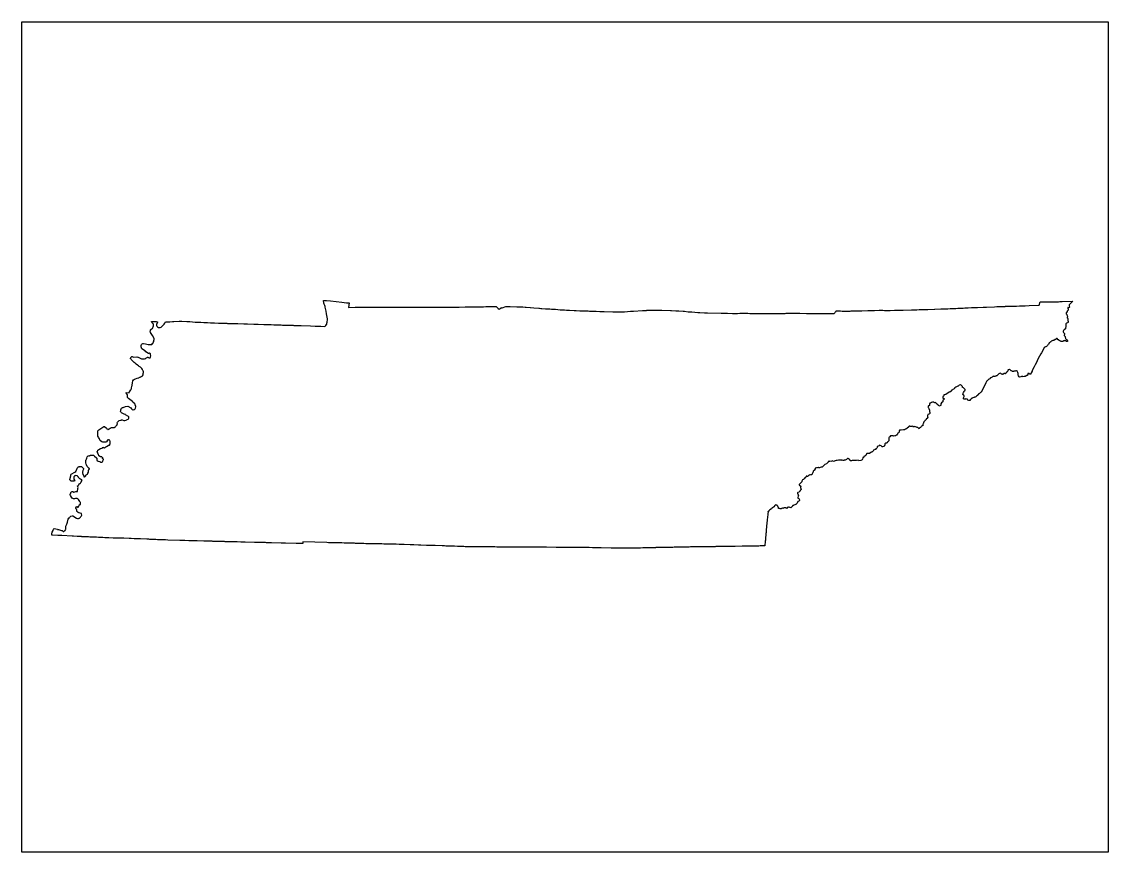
# Model space of a CAD drawing. Extents: x 0.1 to 10.9, y 0.1 to 8.4.
import ezdxf

# ---------------------------------------------------------------- set-up
doc = ezdxf.new("R2010")
doc.units = 0
doc.header["$MEASUREMENT"] = 0
doc.layers.add('STATE', color=7, linetype='CONTINUOUS')

# ---------------------------------------------------------------- blocks, each defined once
blk = doc.blocks.new('BLOCK_2')
at = {"layer": 'STATE'}
blk.add_lwpolyline([(0.093, 0.099), (0.093, 8.373), (10.92, 8.373), (10.92, 0.099), (0.093, 0.099)], dxfattribs=at)
at = {"layer": 'STATE', "color": 2}
for points in [[(0.697, 3.806), (0.69, 3.806), (0.69, 3.809), (0.68, 3.816), (0.673, 3.819), (0.67, 3.823), (0.66, 3.833), (0.66, 3.836), (0.653, 3.843), (0.653, 3.846), (0.647, 3.849), (0.63, 3.853), (0.627, 3.849), (0.623, 3.849), (0.617, 3.846), (0.617, 3.843), (0.613, 3.839), (0.613, 3.833), (0.613, 3.826), (0.613, 3.816), (0.623, 3.799), (0.613, 3.796), (0.587, 3.796), (0.58, 3.803), (0.573, 3.809), (0.573, 3.813), (0.583, 3.849), (0.583, 3.859), (0.587, 3.866), (0.623, 3.886), (0.633, 3.893), (0.643, 3.916), (0.647, 3.926), (0.65, 3.929), (0.653, 3.936), (0.663, 3.943), (0.67, 3.939), (0.673, 3.943), (0.683, 3.943), (0.69, 3.943), (0.693, 3.939), (0.7, 3.933), (0.703, 3.929), (0.71, 3.923), (0.71, 3.916), (0.703, 3.903), (0.7, 3.886), (0.7, 3.879), (0.703, 3.863), (0.713, 3.849), (0.713, 3.843), (0.713, 3.839), (0.717, 3.839), (0.72, 3.836), (0.723, 3.839), (0.727, 3.843), (0.73, 3.846), (0.733, 3.849), (0.733, 3.856), (0.737, 3.859), (0.75, 3.866), (0.753, 3.876), (0.753, 3.883), (0.757, 3.883), (0.757, 3.893), (0.757, 3.896), (0.76, 3.906), (0.763, 3.909), (0.767, 3.919), (0.767, 3.923), (0.763, 3.926), (0.747, 3.943), (0.74, 3.959), (0.737, 3.966), (0.733, 3.979), (0.733, 3.993), (0.733, 4.003), (0.737, 4.013), (0.74, 4.016), (0.743, 4.026), (0.747, 4.039), (0.75, 4.043), (0.753, 4.049), (0.76, 4.049), (0.767, 4.053), (0.77, 4.049), (0.773, 4.049), (0.78, 4.056), (0.783, 4.056), (0.793, 4.056), (0.797, 4.056), (0.803, 4.056), (0.807, 4.056), (0.82, 4.046), (0.84, 4.029), (0.843, 4.026), (0.843, 4.023), (0.843, 4.016), (0.843, 4.009), (0.843, 4.006), (0.843, 4.003), (0.847, 3.999), (0.85, 3.999), (0.853, 3.996), (0.857, 3.996), (0.87, 3.993), (0.883, 3.986), (0.887, 3.986), (0.89, 3.986), (0.897, 3.989), (0.9, 3.996), (0.9, 3.999), (0.907, 4.013), (0.907, 4.016), (0.903, 4.019), (0.9, 4.019), (0.897, 4.019), (0.897, 4.023), (0.9, 4.026), (0.9, 4.029), (0.897, 4.033), (0.893, 4.036), (0.89, 4.039), (0.883, 4.039), (0.877, 4.039), (0.863, 4.049), (0.86, 4.053), (0.857, 4.059), (0.85, 4.076), (0.847, 4.086), (0.843, 4.089), (0.847, 4.093), (0.847, 4.096), (0.85, 4.103), (0.853, 4.106), (0.86, 4.113), (0.877, 4.123), (0.89, 4.126), (0.9, 4.133), (0.903, 4.136), (0.907, 4.133), (0.917, 4.129), (0.92, 4.129), (0.923, 4.133), (0.933, 4.139), (0.943, 4.146), (0.957, 4.153), (0.967, 4.156), (0.97, 4.159), (0.97, 4.163), (0.973, 4.169), (0.973, 4.179), (0.973, 4.186), (0.973, 4.189), (0.973, 4.196), (0.97, 4.199), (0.967, 4.206), (0.963, 4.206), (0.963, 4.209), (0.96, 4.209), (0.957, 4.209), (0.953, 4.206), (0.95, 4.206), (0.947, 4.203), (0.943, 4.203), (0.943, 4.199), (0.937, 4.189), (0.933, 4.186), (0.93, 4.183), (0.927, 4.183), (0.917, 4.183), (0.91, 4.183), (0.9, 4.186), (0.89, 4.189), (0.883, 4.196), (0.88, 4.196), (0.88, 4.199), (0.873, 4.206), (0.867, 4.219), (0.86, 4.229), (0.857, 4.236), (0.853, 4.243), (0.853, 4.249), (0.853, 4.273), (0.853, 4.283), (0.853, 4.289), (0.853, 4.296), (0.857, 4.303), (0.86, 4.306), (0.863, 4.309), (0.87, 4.313), (0.903, 4.333), (0.907, 4.336), (0.91, 4.339), (0.913, 4.339), (0.917, 4.339), (0.937, 4.323), (0.94, 4.316), (0.95, 4.313), (0.953, 4.309), (0.963, 4.319), (0.973, 4.323), (0.987, 4.329), (1, 4.329), (1.01, 4.329), (1.017, 4.329), (1.023, 4.336), (1.027, 4.336), (1.03, 4.343), (1.043, 4.356), (1.043, 4.363), (1.047, 4.366), (1.043, 4.376), (1.047, 4.383), (1.063, 4.399), (1.083, 4.403), (1.083, 4.406), (1.093, 4.406), (1.11, 4.399), (1.12, 4.399), (1.133, 4.403), (1.137, 4.406), (1.153, 4.413), (1.157, 4.416), (1.16, 4.423), (1.16, 4.429), (1.16, 4.433), (1.16, 4.436), (1.157, 4.439), (1.15, 4.443), (1.127, 4.456), (1.127, 4.459), (1.113, 4.463), (1.107, 4.466), (1.087, 4.476), (1.083, 4.479), (1.08, 4.486), (1.077, 4.489), (1.077, 4.493), (1.08, 4.499), (1.08, 4.503), (1.08, 4.506), (1.083, 4.516), (1.087, 4.523), (1.097, 4.529), (1.1, 4.529), (1.103, 4.529), (1.127, 4.539), (1.15, 4.543), (1.18, 4.526), (1.187, 4.516), (1.193, 4.509), (1.2, 4.506), (1.203, 4.506), (1.213, 4.509), (1.217, 4.509), (1.223, 4.516), (1.227, 4.523), (1.23, 4.536), (1.23, 4.539), (1.223, 4.556), (1.223, 4.559), (1.22, 4.566), (1.2, 4.583), (1.197, 4.589), (1.183, 4.599), (1.17, 4.609), (1.157, 4.619), (1.153, 4.623), (1.147, 4.629), (1.147, 4.636), (1.147, 4.639), (1.147, 4.656), (1.137, 4.669), (1.133, 4.673), (1.133, 4.679), (1.163, 4.676), (1.163, 4.679), (1.163, 4.683), (1.167, 4.686), (1.18, 4.706), (1.183, 4.713), (1.187, 4.716), (1.187, 4.723), (1.19, 4.743), (1.193, 4.749), (1.197, 4.779), (1.2, 4.793), (1.2, 4.796), (1.207, 4.806), (1.217, 4.813), (1.227, 4.816), (1.243, 4.823), (1.26, 4.826), (1.263, 4.829), (1.27, 4.833), (1.273, 4.833), (1.277, 4.836), (1.28, 4.836), (1.293, 4.843), (1.297, 4.846), (1.303, 4.856), (1.303, 4.859), (1.303, 4.866), (1.303, 4.869), (1.307, 4.879), (1.307, 4.886), (1.303, 4.896), (1.3, 4.899), (1.297, 4.906), (1.297, 4.909), (1.29, 4.919), (1.277, 4.933), (1.27, 4.936), (1.263, 4.939), (1.257, 4.946), (1.247, 4.953), (1.233, 4.963), (1.23, 4.966), (1.223, 4.973), (1.213, 4.979), (1.207, 4.986), (1.2, 4.993), (1.193, 4.999), (1.19, 5.003), (1.187, 5.006), (1.183, 5.009), (1.18, 5.016), (1.177, 5.016), (1.177, 5.019), (1.177, 5.023), (1.18, 5.026), (1.18, 5.029), (1.183, 5.033), (1.187, 5.036), (1.19, 5.039), (1.193, 5.039), (1.2, 5.036), (1.21, 5.033), (1.24, 5.036), (1.25, 5.033), (1.253, 5.033), (1.26, 5.029), (1.273, 5.023), (1.287, 5.016), (1.29, 5.016), (1.293, 5.016), (1.297, 5.016), (1.313, 5.016), (1.317, 5.016), (1.327, 5.019), (1.33, 5.019), (1.33, 5.023), (1.343, 5.029), (1.347, 5.033), (1.35, 5.033), (1.357, 5.029), (1.36, 5.026), (1.363, 5.026), (1.367, 5.026), (1.37, 5.026), (1.373, 5.026), (1.377, 5.033), (1.38, 5.046), (1.377, 5.059), (1.377, 5.063), (1.377, 5.066), (1.373, 5.069), (1.367, 5.073), (1.363, 5.069), (1.357, 5.069), (1.33, 5.086), (1.323, 5.093), (1.317, 5.099), (1.29, 5.116), (1.283, 5.136), (1.283, 5.139), (1.283, 5.146), (1.287, 5.156), (1.293, 5.163), (1.3, 5.166), (1.307, 5.166), (1.327, 5.163), (1.353, 5.156), (1.37, 5.156), (1.377, 5.156), (1.387, 5.156), (1.39, 5.159), (1.397, 5.166), (1.4, 5.169), (1.403, 5.179), (1.41, 5.186), (1.41, 5.196), (1.413, 5.206), (1.413, 5.209), (1.413, 5.213), (1.41, 5.223), (1.397, 5.246), (1.377, 5.276), (1.377, 5.28), (1.373, 5.286), (1.373, 5.29), (1.377, 5.296), (1.377, 5.303), (1.38, 5.306), (1.397, 5.32), (1.4, 5.323), (1.4, 5.326), (1.403, 5.333), (1.407, 5.343), (1.407, 5.353), (1.407, 5.36), (1.403, 5.363), (1.39, 5.376), (1.387, 5.386), (1.433, 5.386), (1.44, 5.383), (1.447, 5.383), (1.447, 5.38), (1.437, 5.356), (1.437, 5.353), (1.437, 5.35), (1.437, 5.346), (1.44, 5.34), (1.447, 5.333), (1.457, 5.326), (1.463, 5.326), (1.47, 5.326), (1.473, 5.326), (1.483, 5.33), (1.49, 5.336), (1.503, 5.35), (1.513, 5.36), (1.52, 5.37), (1.523, 5.376), (1.527, 5.383), (1.543, 5.383), (1.557, 5.383), (1.57, 5.383), (1.597, 5.386), (1.61, 5.386), (1.663, 5.39), (1.683, 5.39), (1.69, 5.39), (1.74, 5.386), (1.763, 5.386), (1.767, 5.386), (1.823, 5.38), (1.827, 5.38), (1.873, 5.38), (1.877, 5.38), (1.907, 5.376), (1.93, 5.376), (1.943, 5.376), (1.973, 5.373), (2, 5.373), (2.007, 5.373), (2.013, 5.373), (2.053, 5.37), (2.107, 5.37), (2.11, 5.37), (2.13, 5.37), (2.137, 5.37), (2.143, 5.366), (2.147, 5.366), (2.15, 5.366), (2.157, 5.366), (2.16, 5.366), (2.163, 5.366), (2.177, 5.366), (2.18, 5.366), (2.207, 5.366), (2.213, 5.366), (2.227, 5.366), (2.247, 5.366), (2.307, 5.363), (2.343, 5.363), (2.407, 5.36), (2.45, 5.36), (2.507, 5.356), (2.543, 5.356), (2.577, 5.356), (2.58, 5.356), (2.607, 5.353), (2.627, 5.353), (2.65, 5.353), (2.653, 5.353), (2.677, 5.353), (2.693, 5.35), (2.793, 5.35), (2.797, 5.35), (2.803, 5.346), (2.817, 5.346), (2.877, 5.346), (2.97, 5.343), (3.017, 5.34), (3.03, 5.34), (3.073, 5.34), (3.113, 5.336), (3.117, 5.34), (3.123, 5.346), (3.13, 5.356), (3.133, 5.36), (3.133, 5.366), (3.133, 5.37), (3.133, 5.373), (3.137, 5.376), (3.137, 5.386), (3.14, 5.4), (3.14, 5.413), (3.137, 5.43), (3.133, 5.446), (3.13, 5.463), (3.127, 5.49), (3.117, 5.53), (3.117, 5.536), (3.117, 5.54), (3.113, 5.543), (3.113, 5.546), (3.107, 5.56), (3.103, 5.57), (3.1, 5.596), (3.13, 5.596), (3.17, 5.593), (3.283, 5.58), (3.33, 5.573), (3.357, 5.573), (3.35, 5.526), (3.417, 5.53), (3.477, 5.53), (3.533, 5.53), (3.537, 5.53), (3.597, 5.53), (3.687, 5.53), (3.69, 5.53), (3.79, 5.53), (3.837, 5.53), (3.847, 5.53), (3.85, 5.53), (3.863, 5.53), (3.883, 5.53), (3.93, 5.53), (3.94, 5.53), (3.943, 5.53), (3.95, 5.53), (3.953, 5.53), (3.98, 5.53), (4.01, 5.53), (4.017, 5.53), (4.02, 5.53), (4.057, 5.53), (4.073, 5.53), (4.077, 5.53), (4.107, 5.53), (4.113, 5.53), (4.14, 5.53), (4.167, 5.53), (4.21, 5.53), (4.273, 5.53), (4.283, 5.53), (4.297, 5.53), (4.33, 5.53), (4.343, 5.53), (4.357, 5.53), (4.39, 5.53), (4.437, 5.53), (4.453, 5.53), (4.513, 5.533), (4.527, 5.533), (4.537, 5.533), (4.553, 5.533), (4.557, 5.533), (4.56, 5.533), (4.59, 5.533), (4.62, 5.533), (4.623, 5.533), (4.677, 5.533), (4.693, 5.533), (4.717, 5.536), (4.747, 5.536), (4.8, 5.536), (4.803, 5.536), (4.82, 5.536), (4.84, 5.516), (4.85, 5.51), (4.863, 5.516), (4.867, 5.526), (4.873, 5.523), (4.873, 5.52), (4.88, 5.523), (4.917, 5.536), (4.957, 5.536), (4.96, 5.536), (5.027, 5.533), (5.04, 5.533), (5.07, 5.533), (5.087, 5.533), (5.11, 5.53), (5.12, 5.53), (5.16, 5.526), (5.163, 5.526), (5.197, 5.523), (5.247, 5.52), (5.25, 5.52), (5.253, 5.52), (5.267, 5.516), (5.277, 5.516), (5.313, 5.513), (5.357, 5.513), (5.373, 5.51), (5.397, 5.51), (5.41, 5.51), (5.413, 5.51), (5.46, 5.503), (5.467, 5.503), (5.5, 5.503), (5.52, 5.5), (5.533, 5.5), (5.537, 5.5), (5.54, 5.5), (5.553, 5.5), (5.597, 5.496), (5.617, 5.496), (5.653, 5.493), (5.7, 5.493), (5.737, 5.493), (5.75, 5.49), (5.793, 5.49), (5.803, 5.49), (5.817, 5.49), (5.853, 5.486), (5.86, 5.486), (5.88, 5.486), (5.893, 5.486), (5.897, 5.486), (5.983, 5.483), (5.987, 5.483), (6.027, 5.483), (6.083, 5.483), (6.1, 5.483), (6.16, 5.49), (6.167, 5.49), (6.17, 5.49), (6.19, 5.49), (6.28, 5.496), (6.29, 5.496), (6.32, 5.496), (6.323, 5.5), (6.33, 5.5), (6.347, 5.5), (6.36, 5.5), (6.42, 5.5), (6.427, 5.5), (6.43, 5.5), (6.44, 5.5), (6.447, 5.5), (6.45, 5.5), (6.47, 5.5), (6.557, 5.496), (6.567, 5.496), (6.61, 5.493), (6.64, 5.493), (6.683, 5.49), (6.697, 5.49), (6.733, 5.483), (6.77, 5.483), (6.83, 5.476), (6.85, 5.476), (6.897, 5.473), (6.917, 5.473), (6.927, 5.473), (7.063, 5.47), (7.083, 5.47), (7.09, 5.47), (7.103, 5.47), (7.127, 5.47), (7.177, 5.466), (7.2, 5.466), (7.227, 5.466), (7.25, 5.47), (7.307, 5.47), (7.317, 5.47), (7.32, 5.47), (7.323, 5.47), (7.327, 5.47), (7.347, 5.466), (7.517, 5.466), (7.527, 5.466), (7.567, 5.466), (7.597, 5.466), (7.603, 5.466), (7.61, 5.466), (7.657, 5.466), (7.663, 5.466), (7.683, 5.466), (7.69, 5.466), (7.7, 5.466), (7.71, 5.47), (7.773, 5.47), (7.807, 5.47), (7.847, 5.47), (7.913, 5.466), (7.917, 5.466), (7.953, 5.466), (8.017, 5.466), (8.077, 5.466), (8.163, 5.466), (8.19, 5.466), (8.193, 5.47), (8.197, 5.473), (8.2, 5.48), (8.203, 5.483), (8.207, 5.486), (8.207, 5.49), (8.21, 5.49), (8.21, 5.493), (8.213, 5.493), (8.227, 5.493), (8.24, 5.493), (8.243, 5.493), (8.247, 5.493), (8.253, 5.493), (8.27, 5.49), (8.29, 5.49), (8.303, 5.49), (8.313, 5.49), (8.347, 5.49), (8.357, 5.493), (8.36, 5.493), (8.413, 5.493), (8.427, 5.493), (8.447, 5.493), (8.463, 5.493), (8.523, 5.496), (8.557, 5.496), (8.59, 5.496), (8.637, 5.5), (8.663, 5.5), (8.673, 5.5), (8.69, 5.496), (8.703, 5.496), (8.733, 5.496), (8.747, 5.496), (8.79, 5.5), (8.877, 5.5), (8.96, 5.503), (8.963, 5.503), (9.01, 5.503), (9.013, 5.503), (9.037, 5.506), (9.077, 5.506), (9.123, 5.506), (9.19, 5.51), (9.193, 5.51), (9.25, 5.513), (9.32, 5.513), (9.343, 5.516), (9.347, 5.516), (9.357, 5.516), (9.367, 5.516), (9.397, 5.516), (9.4, 5.516), (9.42, 5.52), (9.447, 5.52), (9.45, 5.52), (9.467, 5.52), (9.473, 5.52), (9.49, 5.523), (9.493, 5.523), (9.503, 5.523), (9.507, 5.523), (9.513, 5.523), (9.517, 5.523), (9.523, 5.523), (9.557, 5.526), (9.583, 5.526), (9.59, 5.526), (9.593, 5.526), (9.6, 5.526), (9.613, 5.526), (9.617, 5.526), (9.673, 5.53), (9.683, 5.53), (9.703, 5.53), (9.707, 5.53), (9.787, 5.533), (9.81, 5.536), (9.813, 5.536), (9.84, 5.536), (9.85, 5.536), (9.873, 5.536), (9.883, 5.536), (9.893, 5.536), (9.897, 5.54), (9.9, 5.54), (9.91, 5.54), (9.913, 5.54), (9.927, 5.54), (9.933, 5.54), (9.937, 5.54), (9.947, 5.54), (9.95, 5.54), (9.953, 5.54), (9.963, 5.54), (9.97, 5.54), (9.973, 5.54), (9.98, 5.54), (9.983, 5.54), (9.987, 5.54), (10.007, 5.54), (10.037, 5.543), (10.043, 5.543), (10.06, 5.543), (10.093, 5.543), (10.133, 5.546), (10.233, 5.55), (10.243, 5.583), (10.247, 5.583), (10.307, 5.583), (10.357, 5.583), (10.423, 5.583), (10.437, 5.586), (10.44, 5.586), (10.447, 5.586), (10.46, 5.586), (10.567, 5.59), (10.53, 5.553), (10.53, 5.55), (10.53, 5.543), (10.53, 5.54), (10.533, 5.533), (10.533, 5.53), (10.53, 5.526), (10.523, 5.523), (10.517, 5.526), (10.517, 5.523), (10.517, 5.52), (10.517, 5.516), (10.52, 5.513), (10.52, 5.506), (10.52, 5.5), (10.517, 5.496), (10.51, 5.49), (10.51, 5.483), (10.51, 5.48), (10.5, 5.476), (10.5, 5.47), (10.5, 5.463), (10.503, 5.46), (10.503, 5.456), (10.507, 5.456), (10.507, 5.453), (10.51, 5.446), (10.51, 5.443), (10.513, 5.436), (10.513, 5.433), (10.513, 5.43), (10.51, 5.426), (10.51, 5.423), (10.513, 5.42), (10.517, 5.416), (10.517, 5.413), (10.517, 5.41), (10.517, 5.403), (10.517, 5.39), (10.52, 5.39), (10.52, 5.386), (10.52, 5.38), (10.517, 5.376), (10.517, 5.373), (10.513, 5.373), (10.503, 5.37), (10.497, 5.363), (10.497, 5.356), (10.497, 5.353), (10.497, 5.35), (10.497, 5.346), (10.497, 5.343), (10.497, 5.34), (10.497, 5.336), (10.497, 5.333), (10.497, 5.33), (10.493, 5.323), (10.493, 5.316), (10.493, 5.313), (10.48, 5.303), (10.477, 5.3), (10.473, 5.296), (10.47, 5.29), (10.47, 5.283), (10.473, 5.276), (10.477, 5.273), (10.48, 5.269), (10.483, 5.266), (10.483, 5.263), (10.483, 5.256), (10.48, 5.249), (10.48, 5.246), (10.483, 5.243), (10.49, 5.236), (10.49, 5.229), (10.493, 5.223), (10.493, 5.219), (10.493, 5.216), (10.497, 5.213), (10.5, 5.209), (10.503, 5.206), (10.51, 5.203), (10.513, 5.199), (10.513, 5.196), (10.513, 5.193), (10.513, 5.186), (10.507, 5.186), (10.5, 5.189), (10.497, 5.193), (10.49, 5.193), (10.483, 5.196), (10.48, 5.193), (10.477, 5.193), (10.473, 5.193), (10.47, 5.189), (10.467, 5.189), (10.463, 5.189), (10.46, 5.186), (10.457, 5.186), (10.453, 5.189), (10.45, 5.189), (10.443, 5.189), (10.44, 5.193), (10.43, 5.199), (10.427, 5.203), (10.423, 5.203), (10.42, 5.203), (10.417, 5.203), (10.417, 5.206), (10.413, 5.206), (10.413, 5.209), (10.413, 5.213), (10.41, 5.216), (10.407, 5.216), (10.403, 5.216), (10.393, 5.209), (10.39, 5.206), (10.377, 5.199), (10.367, 5.199), (10.357, 5.193), (10.353, 5.189), (10.35, 5.186), (10.347, 5.183), (10.343, 5.183), (10.337, 5.179), (10.333, 5.173), (10.33, 5.173), (10.323, 5.159), (10.32, 5.156), (10.317, 5.153), (10.313, 5.149), (10.313, 5.146), (10.303, 5.139), (10.297, 5.136), (10.293, 5.136), (10.28, 5.129), (10.27, 5.106), (10.253, 5.076), (10.247, 5.063), (10.223, 5.019), (10.213, 4.996), (10.207, 4.986), (10.193, 4.956), (10.183, 4.936), (10.163, 4.899), (10.16, 4.893), (10.153, 4.876), (10.15, 4.869), (10.15, 4.866), (10.147, 4.863), (10.143, 4.863), (10.14, 4.863), (10.133, 4.869), (10.127, 4.869), (10.12, 4.869), (10.12, 4.866), (10.12, 4.859), (10.113, 4.849), (10.107, 4.849), (10.093, 4.839), (10.09, 4.839), (10.083, 4.839), (10.07, 4.836), (10.067, 4.839), (10.063, 4.839), (10.057, 4.839), (10.05, 4.836), (10.037, 4.833), (10.033, 4.836), (10.027, 4.846), (10.023, 4.856), (10.023, 4.863), (10.023, 4.869), (10.02, 4.879), (10.017, 4.886), (10.013, 4.889), (10.01, 4.899), (10.007, 4.896), (10, 4.896), (9.993, 4.893), (9.983, 4.893), (9.98, 4.893), (9.98, 4.889), (9.977, 4.889), (9.973, 4.889), (9.97, 4.889), (9.967, 4.889), (9.963, 4.893), (9.957, 4.896), (9.953, 4.896), (9.95, 4.899), (9.947, 4.903), (9.943, 4.906), (9.937, 4.909), (9.933, 4.909), (9.927, 4.906), (9.923, 4.906), (9.92, 4.903)], [(9.92, 4.903), (9.92, 4.896), (9.917, 4.889), (9.91, 4.886), (9.91, 4.883), (9.907, 4.883), (9.907, 4.879), (9.9, 4.876), (9.9, 4.873), (9.897, 4.869), (9.897, 4.866), (9.893, 4.866), (9.89, 4.869), (9.887, 4.869), (9.883, 4.869), (9.88, 4.869), (9.877, 4.866), (9.873, 4.863), (9.87, 4.859), (9.867, 4.859), (9.867, 4.863), (9.863, 4.863), (9.86, 4.863), (9.857, 4.863), (9.85, 4.869), (9.847, 4.873), (9.837, 4.869), (9.83, 4.866), (9.823, 4.859), (9.813, 4.849), (9.81, 4.846), (9.803, 4.846), (9.8, 4.843), (9.797, 4.843), (9.79, 4.839), (9.78, 4.839), (9.777, 4.839), (9.777, 4.843), (9.77, 4.839), (9.763, 4.833), (9.757, 4.829), (9.75, 4.826), (9.747, 4.826), (9.743, 4.823), (9.743, 4.819), (9.74, 4.816), (9.733, 4.813), (9.73, 4.813), (9.713, 4.796), (9.707, 4.793), (9.707, 4.789), (9.7, 4.776), (9.693, 4.759), (9.653, 4.683), (9.65, 4.679), (9.647, 4.679), (9.637, 4.669), (9.627, 4.666), (9.627, 4.663), (9.627, 4.659), (9.623, 4.656), (9.62, 4.656), (9.617, 4.653), (9.617, 4.649), (9.607, 4.643), (9.6, 4.636), (9.593, 4.633), (9.587, 4.633), (9.583, 4.629), (9.58, 4.629), (9.57, 4.626), (9.567, 4.623), (9.56, 4.623), (9.56, 4.619), (9.557, 4.619), (9.55, 4.613), (9.547, 4.609), (9.54, 4.599), (9.53, 4.599), (9.52, 4.603), (9.517, 4.606), (9.517, 4.613), (9.513, 4.613), (9.5, 4.616), (9.497, 4.613), (9.49, 4.613), (9.48, 4.613), (9.48, 4.616), (9.477, 4.616), (9.477, 4.623), (9.477, 4.626), (9.483, 4.639), (9.483, 4.646), (9.48, 4.653), (9.473, 4.653), (9.47, 4.663), (9.473, 4.666), (9.473, 4.669), (9.473, 4.673), (9.477, 4.679), (9.483, 4.689), (9.487, 4.696), (9.493, 4.699), (9.493, 4.706), (9.493, 4.709), (9.49, 4.713), (9.487, 4.716), (9.483, 4.719), (9.48, 4.723), (9.477, 4.726), (9.47, 4.729), (9.467, 4.729), (9.467, 4.736), (9.467, 4.739), (9.463, 4.743), (9.453, 4.753), (9.447, 4.756), (9.443, 4.756), (9.433, 4.753), (9.43, 4.746), (9.427, 4.746), (9.423, 4.743), (9.42, 4.743), (9.413, 4.739), (9.407, 4.736), (9.4, 4.733), (9.39, 4.726), (9.387, 4.726), (9.387, 4.719), (9.383, 4.716), (9.37, 4.709), (9.367, 4.706), (9.363, 4.703), (9.36, 4.703), (9.357, 4.699), (9.353, 4.699), (9.353, 4.696), (9.353, 4.693), (9.34, 4.683), (9.337, 4.686), (9.333, 4.683), (9.313, 4.666), (9.307, 4.663), (9.303, 4.663), (9.297, 4.659), (9.283, 4.656), (9.28, 4.653), (9.28, 4.646), (9.277, 4.643), (9.273, 4.639), (9.273, 4.636), (9.273, 4.623), (9.277, 4.619), (9.28, 4.619), (9.283, 4.619), (9.287, 4.616), (9.283, 4.609), (9.277, 4.606), (9.273, 4.603), (9.273, 4.596), (9.27, 4.586), (9.257, 4.576), (9.25, 4.566), (9.25, 4.563), (9.253, 4.556), (9.253, 4.553), (9.253, 4.549), (9.247, 4.549), (9.24, 4.546), (9.233, 4.543), (9.227, 4.553), (9.223, 4.556), (9.22, 4.559), (9.21, 4.566), (9.21, 4.569), (9.2, 4.579), (9.197, 4.579), (9.187, 4.576), (9.177, 4.583), (9.173, 4.583), (9.17, 4.583), (9.16, 4.579), (9.15, 4.573), (9.143, 4.573), (9.14, 4.563), (9.14, 4.553), (9.137, 4.549), (9.133, 4.546), (9.13, 4.546), (9.127, 4.543), (9.127, 4.539), (9.127, 4.536), (9.127, 4.533), (9.127, 4.529), (9.13, 4.526), (9.133, 4.519), (9.137, 4.503), (9.14, 4.496), (9.14, 4.493), (9.14, 4.489), (9.137, 4.489), (9.137, 4.486), (9.143, 4.483), (9.143, 4.479), (9.143, 4.476), (9.143, 4.469), (9.137, 4.466), (9.133, 4.463), (9.123, 4.459), (9.123, 4.456), (9.12, 4.449), (9.12, 4.436), (9.123, 4.426), (9.12, 4.423), (9.117, 4.419), (9.113, 4.419), (9.113, 4.416), (9.107, 4.416), (9.107, 4.409), (9.1, 4.403), (9.093, 4.399), (9.093, 4.396), (9.083, 4.386), (9.08, 4.376), (9.08, 4.373), (9.077, 4.366), (9.073, 4.363), (9.073, 4.353), (9.073, 4.349), (9.073, 4.346), (9.067, 4.346), (9.06, 4.343), (9.057, 4.336), (9.05, 4.329), (9.04, 4.323), (9.037, 4.319), (9.03, 4.323), (9.023, 4.329), (9.017, 4.329), (9.01, 4.333), (9, 4.336), (8.993, 4.336), (8.987, 4.339), (8.983, 4.339), (8.98, 4.336), (8.977, 4.336), (8.973, 4.339), (8.967, 4.343), (8.96, 4.339), (8.957, 4.339), (8.953, 4.339), (8.943, 4.339), (8.943, 4.343), (8.937, 4.343), (8.93, 4.336), (8.93, 4.333), (8.917, 4.323), (8.913, 4.319), (8.91, 4.319), (8.907, 4.319), (8.907, 4.316), (8.9, 4.313), (8.897, 4.313), (8.89, 4.306), (8.88, 4.309), (8.857, 4.303), (8.85, 4.303), (8.843, 4.303), (8.84, 4.303), (8.837, 4.296), (8.837, 4.293), (8.837, 4.289), (8.833, 4.276), (8.83, 4.276), (8.823, 4.273), (8.82, 4.266), (8.817, 4.259), (8.813, 4.253), (8.81, 4.253), (8.8, 4.246), (8.797, 4.246), (8.793, 4.246), (8.78, 4.243), (8.777, 4.246), (8.773, 4.246), (8.77, 4.246), (8.76, 4.246), (8.75, 4.246), (8.747, 4.243), (8.747, 4.239), (8.737, 4.236), (8.733, 4.229), (8.733, 4.226), (8.733, 4.219), (8.733, 4.216), (8.733, 4.213), (8.733, 4.209), (8.733, 4.199), (8.73, 4.196), (8.727, 4.189), (8.723, 4.189), (8.717, 4.186), (8.717, 4.179), (8.71, 4.176), (8.703, 4.173), (8.693, 4.169), (8.693, 4.166), (8.693, 4.159), (8.69, 4.149), (8.687, 4.143), (8.683, 4.143), (8.68, 4.143), (8.67, 4.139), (8.667, 4.139), (8.66, 4.146), (8.657, 4.149), (8.64, 4.153), (8.637, 4.149), (8.627, 4.146), (8.623, 4.146), (8.62, 4.143), (8.617, 4.139), (8.617, 4.136), (8.617, 4.133), (8.613, 4.126), (8.603, 4.116), (8.603, 4.113), (8.6, 4.113), (8.6, 4.116), (8.597, 4.116), (8.593, 4.113), (8.593, 4.109), (8.59, 4.109), (8.58, 4.106), (8.573, 4.093), (8.57, 4.089), (8.563, 4.089), (8.56, 4.086), (8.553, 4.083), (8.543, 4.076), (8.543, 4.073), (8.54, 4.073), (8.533, 4.073), (8.53, 4.073), (8.517, 4.073), (8.513, 4.073), (8.51, 4.069), (8.507, 4.059), (8.503, 4.053), (8.493, 4.046), (8.483, 4.043), (8.483, 4.039), (8.483, 4.036), (8.48, 4.033), (8.473, 4.033), (8.473, 4.029), (8.477, 4.026), (8.473, 4.023), (8.467, 4.009), (8.46, 4.006), (8.453, 4.003), (8.43, 3.999), (8.427, 4.006), (8.41, 4.003), (8.403, 4.003), (8.4, 4.003), (8.39, 4.003), (8.38, 4.003), (8.373, 4.003), (8.367, 4.003), (8.36, 3.999), (8.353, 3.999), (8.35, 3.999), (8.347, 3.999), (8.347, 4.006), (8.34, 4.013), (8.33, 4.019), (8.327, 4.023), (8.323, 4.023), (8.313, 4.013), (8.297, 4.006), (8.293, 4.006), (8.29, 4.006), (8.29, 4.003), (8.287, 4.003), (8.28, 4.003), (8.27, 4.006), (8.263, 4.006), (8.26, 4.003), (8.26, 4.006), (8.253, 4.006), (8.247, 4.006), (8.243, 4.006), (8.233, 4.006), (8.217, 4.003), (8.213, 4.003), (8.21, 4.003), (8.207, 4.003), (8.19, 3.996), (8.187, 3.993), (8.177, 3.996), (8.173, 3.999), (8.157, 3.993), (8.147, 3.996), (8.143, 3.993), (8.14, 3.993), (8.13, 3.993), (8.13, 3.986), (8.12, 3.976), (8.113, 3.969), (8.097, 3.963), (8.087, 3.953), (8.07, 3.936), (8.067, 3.936), (8.06, 3.936), (8.05, 3.933), (8.043, 3.929), (8.037, 3.929), (8.033, 3.933), (8.03, 3.933), (8.02, 3.929), (8.013, 3.929), (8.003, 3.926), (8, 3.926), (8, 3.919), (7.99, 3.903), (7.987, 3.903), (7.98, 3.896), (7.98, 3.893), (7.98, 3.889), (7.98, 3.886), (7.977, 3.883), (7.973, 3.876), (7.97, 3.869), (7.97, 3.866), (7.963, 3.859), (7.96, 3.859), (7.957, 3.859), (7.953, 3.863), (7.95, 3.859), (7.947, 3.859), (7.94, 3.856), (7.933, 3.853), (7.933, 3.849), (7.923, 3.843), (7.92, 3.843), (7.917, 3.846), (7.913, 3.846), (7.91, 3.846), (7.91, 3.839), (7.907, 3.833), (7.903, 3.833), (7.9, 3.833), (7.897, 3.829), (7.897, 3.823), (7.89, 3.823), (7.887, 3.813), (7.873, 3.809), (7.87, 3.803), (7.867, 3.796), (7.867, 3.789), (7.863, 3.786), (7.86, 3.783), (7.853, 3.776), (7.85, 3.769), (7.847, 3.769), (7.843, 3.766), (7.84, 3.763), (7.84, 3.759), (7.843, 3.753), (7.847, 3.753), (7.85, 3.749), (7.857, 3.739), (7.853, 3.733), (7.853, 3.729), (7.857, 3.726), (7.857, 3.723), (7.86, 3.713), (7.85, 3.703), (7.847, 3.693), (7.843, 3.693), (7.84, 3.686), (7.827, 3.683), (7.823, 3.679), (7.823, 3.676), (7.83, 3.659), (7.833, 3.656), (7.833, 3.653), (7.83, 3.649), (7.83, 3.646), (7.827, 3.633), (7.827, 3.626), (7.837, 3.623), (7.843, 3.609), (7.843, 3.603), (7.837, 3.596), (7.827, 3.593), (7.82, 3.576), (7.807, 3.563), (7.803, 3.563), (7.797, 3.559), (7.787, 3.556), (7.783, 3.553), (7.777, 3.553), (7.773, 3.549), (7.773, 3.546), (7.77, 3.543), (7.763, 3.536), (7.76, 3.533), (7.757, 3.529), (7.75, 3.533), (7.743, 3.536), (7.737, 3.533), (7.733, 3.536), (7.727, 3.536), (7.723, 3.533), (7.72, 3.529), (7.72, 3.526), (7.717, 3.523), (7.713, 3.526), (7.71, 3.526), (7.707, 3.529), (7.703, 3.529), (7.693, 3.529), (7.687, 3.529), (7.683, 3.526), (7.68, 3.523), (7.673, 3.526), (7.67, 3.526), (7.663, 3.523), (7.66, 3.519), (7.65, 3.519), (7.643, 3.523), (7.637, 3.523), (7.633, 3.523), (7.633, 3.529), (7.63, 3.539), (7.627, 3.543), (7.627, 3.546), (7.62, 3.553), (7.62, 3.556), (7.613, 3.556), (7.607, 3.559), (7.6, 3.556), (7.597, 3.553), (7.587, 3.539), (7.583, 3.536), (7.573, 3.529), (7.567, 3.526), (7.563, 3.519), (7.547, 3.509), (7.537, 3.499), (7.537, 3.496), (7.53, 3.493), (7.53, 3.496), (7.527, 3.466), (7.523, 3.433), (7.52, 3.413), (7.52, 3.409), (7.513, 3.346), (7.51, 3.303), (7.51, 3.283), (7.507, 3.273), (7.503, 3.219), (7.503, 3.209), (7.5, 3.199), (7.497, 3.153), (7.47, 3.153), (7.467, 3.153), (7.453, 3.153), (7.437, 3.149), (7.433, 3.149), (7.423, 3.149), (7.413, 3.149), (7.41, 3.149), (7.34, 3.149), (7.273, 3.149), (7.203, 3.146), (7.14, 3.146), (7.137, 3.146), (7.07, 3.146), (7.017, 3.146), (7.01, 3.146), (7.003, 3.143), (6.97, 3.143), (6.957, 3.143), (6.92, 3.143), (6.917, 3.143), (6.91, 3.143), (6.907, 3.143), (6.9, 3.143), (6.893, 3.143), (6.86, 3.143), (6.857, 3.143), (6.827, 3.143), (6.82, 3.143), (6.773, 3.143), (6.763, 3.143), (6.76, 3.143), (6.757, 3.143), (6.743, 3.139), (6.72, 3.139), (6.717, 3.139), (6.647, 3.139), (6.64, 3.139), (6.617, 3.139), (6.597, 3.139), (6.593, 3.139), (6.58, 3.136), (6.57, 3.136), (6.547, 3.136), (6.543, 3.136), (6.54, 3.136), (6.527, 3.136), (6.517, 3.136), (6.483, 3.136), (6.477, 3.136), (6.473, 3.136), (6.46, 3.136), (6.457, 3.136), (6.453, 3.136), (6.447, 3.136), (6.44, 3.136), (6.437, 3.136), (6.433, 3.136), (6.43, 3.136), (6.423, 3.136), (6.42, 3.136), (6.413, 3.136), (6.407, 3.133), (6.39, 3.133), (6.377, 3.133), (6.37, 3.133), (6.363, 3.133), (6.36, 3.133), (6.357, 3.133), (6.353, 3.133), (6.343, 3.133), (6.337, 3.133), (6.333, 3.133), (6.33, 3.133), (6.327, 3.133), (6.303, 3.133), (6.29, 3.133), (6.287, 3.133), (6.283, 3.133), (6.26, 3.129), (6.253, 3.129), (6.237, 3.129), (6.227, 3.129), (6.223, 3.129), (6.21, 3.129), (6.207, 3.129), (6.187, 3.129), (6.157, 3.129), (6.14, 3.129), (6.133, 3.129), (6.13, 3.129), (6.1, 3.129), (6.083, 3.129), (6.037, 3.129), (5.973, 3.129), (5.967, 3.129), (5.867, 3.133), (5.86, 3.133), (5.837, 3.133), (5.83, 3.133), (5.823, 3.133), (5.78, 3.133), (5.747, 3.136), (5.733, 3.136), (5.717, 3.136), (5.713, 3.136), (5.71, 3.136), (5.67, 3.136), (5.667, 3.136), (5.627, 3.136), (5.62, 3.136), (5.587, 3.136), (5.433, 3.136), (5.427, 3.136), (5.42, 3.136), (5.323, 3.139), (5.293, 3.139), (5.263, 3.139), (5.203, 3.139), (5.137, 3.139), (5.127, 3.139), (5.123, 3.139), (5.057, 3.139), (5.033, 3.139), (4.997, 3.139), (4.99, 3.139), (4.95, 3.139), (4.943, 3.139), (4.927, 3.139), (4.883, 3.139), (4.88, 3.139), (4.847, 3.139), (4.827, 3.139), (4.807, 3.143), (4.793, 3.143), (4.743, 3.143), (4.723, 3.143), (4.71, 3.143), (4.707, 3.143), (4.703, 3.143), (4.7, 3.143), (4.65, 3.143), (4.64, 3.143), (4.577, 3.143), (4.537, 3.143), (4.533, 3.143), (4.513, 3.143), (4.5, 3.146), (4.497, 3.146), (4.487, 3.146), (4.483, 3.146), (4.463, 3.146), (4.437, 3.146), (4.407, 3.149), (4.393, 3.149), (4.357, 3.149), (4.353, 3.149), (4.35, 3.149), (4.333, 3.149), (4.32, 3.149), (4.307, 3.153), (4.283, 3.153), (4.213, 3.156), (4.207, 3.156), (4.177, 3.156), (4.173, 3.156), (4.17, 3.156), (4.153, 3.156), (4.127, 3.156), (4.07, 3.159), (4.063, 3.159), (4.06, 3.159), (4.053, 3.159), (4.047, 3.159), (4, 3.163), (3.963, 3.163), (3.903, 3.166), (3.893, 3.166), (3.867, 3.166), (3.863, 3.166), (3.853, 3.166), (3.823, 3.169), (3.82, 3.169), (3.81, 3.169), (3.8, 3.169), (3.793, 3.169), (3.773, 3.169), (3.733, 3.169), (3.73, 3.169), (3.7, 3.169), (3.683, 3.172), (3.633, 3.172), (3.627, 3.172), (3.6, 3.172), (3.583, 3.172), (3.577, 3.172), (3.53, 3.172), (3.523, 3.172), (3.503, 3.176), (3.493, 3.176), (3.487, 3.176), (3.477, 3.176), (3.42, 3.176), (3.41, 3.179), (3.4, 3.179), (3.347, 3.179), (3.31, 3.179), (3.307, 3.179), (3.283, 3.183), (3.277, 3.183), (3.22, 3.183), (3.163, 3.183), (3.15, 3.183), (3.133, 3.186), (2.893, 3.193), (2.893, 3.189), (2.893, 3.179), (2.897, 3.176), (2.893, 3.176), (2.833, 3.176), (2.83, 3.176), (2.827, 3.176), (2.723, 3.179), (2.7, 3.179), (2.68, 3.179), (2.583, 3.183), (2.577, 3.183), (2.57, 3.183), (2.563, 3.183), (2.557, 3.183), (2.553, 3.183), (2.533, 3.183), (2.523, 3.186), (2.507, 3.186), (2.503, 3.186), (2.463, 3.186), (2.44, 3.186), (2.413, 3.186), (2.32, 3.189), (2.277, 3.189), (2.24, 3.193), (2.2, 3.193), (2.157, 3.193), (2.123, 3.193), (2.12, 3.193), (2.113, 3.196), (2.08, 3.196), (2.077, 3.196), (2.073, 3.196), (2.037, 3.196), (2.027, 3.196), (1.997, 3.196), (1.99, 3.199), (1.953, 3.199), (1.937, 3.199), (1.927, 3.199), (1.92, 3.199), (1.913, 3.199), (1.91, 3.199), (1.907, 3.199), (1.84, 3.203), (1.823, 3.203), (1.78, 3.203), (1.76, 3.203), (1.717, 3.206), (1.71, 3.206), (1.69, 3.206), (1.67, 3.206), (1.55, 3.209), (1.527, 3.213), (1.473, 3.213), (1.467, 3.213), (1.447, 3.213), (1.43, 3.216), (1.423, 3.216), (1.407, 3.216), (1.4, 3.216), (1.373, 3.216), (1.37, 3.216), (1.36, 3.219), (1.34, 3.219), (1.277, 3.223), (1.24, 3.223), (1.213, 3.223), (1.183, 3.226), (1.163, 3.226), (1.11, 3.229), (1.087, 3.229), (1.083, 3.229), (1.067, 3.229), (1.047, 3.229), (1.043, 3.229), (1.003, 3.229), (0.96, 3.233), (0.94, 3.233), (0.923, 3.233), (0.903, 3.236), (0.9, 3.236), (0.887, 3.236), (0.877, 3.236), (0.857, 3.236), (0.837, 3.239), (0.813, 3.239), (0.793, 3.239), (0.79, 3.239), (0.783, 3.239), (0.773, 3.239), (0.757, 3.243), (0.75, 3.243), (0.747, 3.243), (0.73, 3.243), (0.723, 3.243), (0.71, 3.243), (0.693, 3.243), (0.69, 3.246), (0.667, 3.246), (0.647, 3.246), (0.61, 3.249), (0.597, 3.249), (0.493, 3.253), (0.487, 3.253), (0.453, 3.256), (0.4, 3.259), (0.393, 3.259), (0.393, 3.266), (0.393, 3.269), (0.393, 3.279), (0.397, 3.289), (0.407, 3.306), (0.41, 3.319), (0.413, 3.323), (0.417, 3.323), (0.45, 3.319), (0.45, 3.316), (0.453, 3.316), (0.46, 3.313), (0.49, 3.306), (0.497, 3.303), (0.507, 3.296), (0.51, 3.296), (0.513, 3.296), (0.523, 3.306), (0.527, 3.306), (0.53, 3.313), (0.533, 3.319), (0.533, 3.333), (0.533, 3.339), (0.533, 3.346), (0.543, 3.366), (0.55, 3.389), (0.557, 3.419), (0.563, 3.426), (0.563, 3.429), (0.567, 3.429), (0.57, 3.436), (0.573, 3.436), (0.58, 3.443), (0.583, 3.446), (0.597, 3.449), (0.6, 3.449), (0.603, 3.449), (0.64, 3.426), (0.65, 3.423), (0.66, 3.423), (0.667, 3.426), (0.67, 3.429), (0.68, 3.436), (0.683, 3.443), (0.69, 3.449), (0.693, 3.456), (0.69, 3.469), (0.69, 3.473), (0.687, 3.473), (0.667, 3.479), (0.66, 3.479), (0.66, 3.483), (0.653, 3.486), (0.65, 3.489), (0.647, 3.493), (0.643, 3.493), (0.643, 3.496), (0.643, 3.499), (0.643, 3.506), (0.643, 3.513), (0.64, 3.513), (0.637, 3.516), (0.633, 3.526), (0.633, 3.529), (0.637, 3.539), (0.643, 3.543), (0.657, 3.533), (0.657, 3.536), (0.663, 3.546), (0.667, 3.556), (0.67, 3.559), (0.67, 3.563), (0.673, 3.563), (0.677, 3.563), (0.68, 3.563), (0.68, 3.566), (0.68, 3.569), (0.68, 3.576), (0.68, 3.583), (0.677, 3.586), (0.673, 3.593), (0.667, 3.603), (0.66, 3.613), (0.657, 3.616), (0.653, 3.619), (0.647, 3.623), (0.637, 3.623), (0.63, 3.623), (0.62, 3.619), (0.61, 3.619), (0.597, 3.626), (0.59, 3.636), (0.58, 3.653), (0.577, 3.659), (0.577, 3.663), (0.583, 3.679), (0.583, 3.683), (0.587, 3.686), (0.59, 3.689), (0.597, 3.693), (0.603, 3.693), (0.613, 3.686), (0.623, 3.689), (0.633, 3.693), (0.64, 3.693), (0.65, 3.693), (0.653, 3.723), (0.657, 3.733), (0.65, 3.749), (0.653, 3.749), (0.663, 3.759), (0.667, 3.769), (0.673, 3.773), (0.677, 3.773), (0.68, 3.776), (0.683, 3.783), (0.697, 3.806)]]:
    blk.add_lwpolyline(points, dxfattribs=at)

msp = doc.modelspace()

# ---------------------------------------------------------------- block references
at = {"layer": 'STATE'}
msp.add_blockref('BLOCK_2', (0, 0), dxfattribs=at)

doc.saveas('drawing.dxf')
